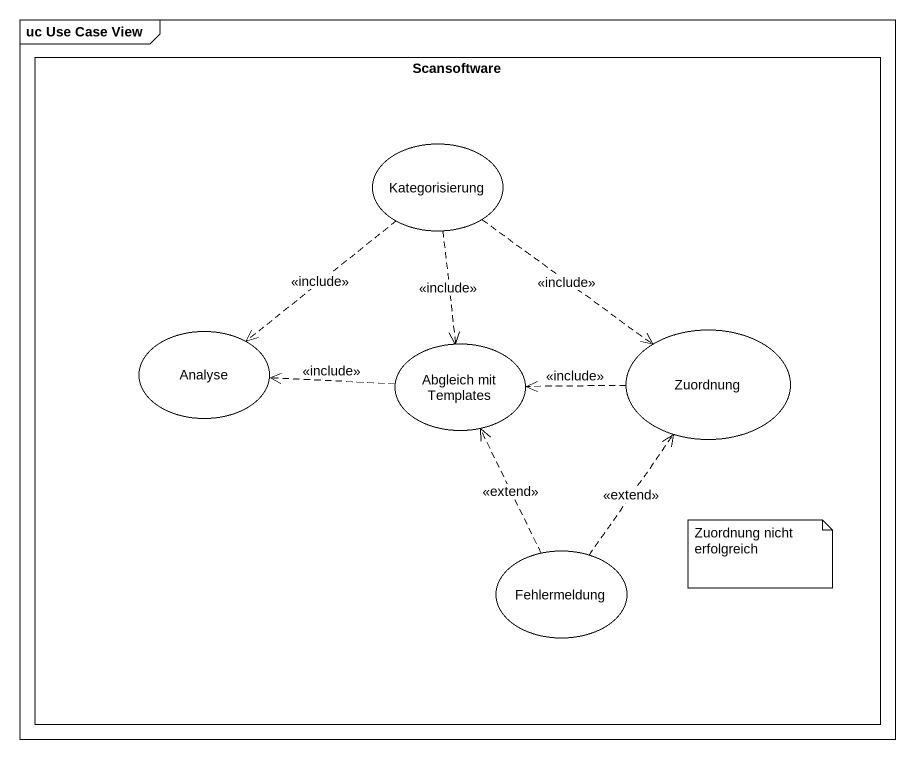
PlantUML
@startuml
mainframe uc Use Case View
rectangle Scansoftware {
  usecase Kategorisierung
  usecase Analyse
  usecase "Abgleich mit Templates" as Abgleich_mit_Templates
  usecase Zuordnung
  usecase Fehlermeldung
}
Kategorisierung ..> Analyse : <<include>>
Kategorisierung ..> Abgleich_mit_Templates : <<include>>
Kategorisierung ..> Zuordnung : <<include>>
Abgleich_mit_Templates .left.> Analyse : <<include>>
Zuordnung .left.> Abgleich_mit_Templates : <<include>>
Fehlermeldung .up.> Abgleich_mit_Templates : <<extend>>
Fehlermeldung .up.> Zuordnung : <<extend>>
note as N1
  Zuordnung nicht erfolgreich
end note
@enduml
